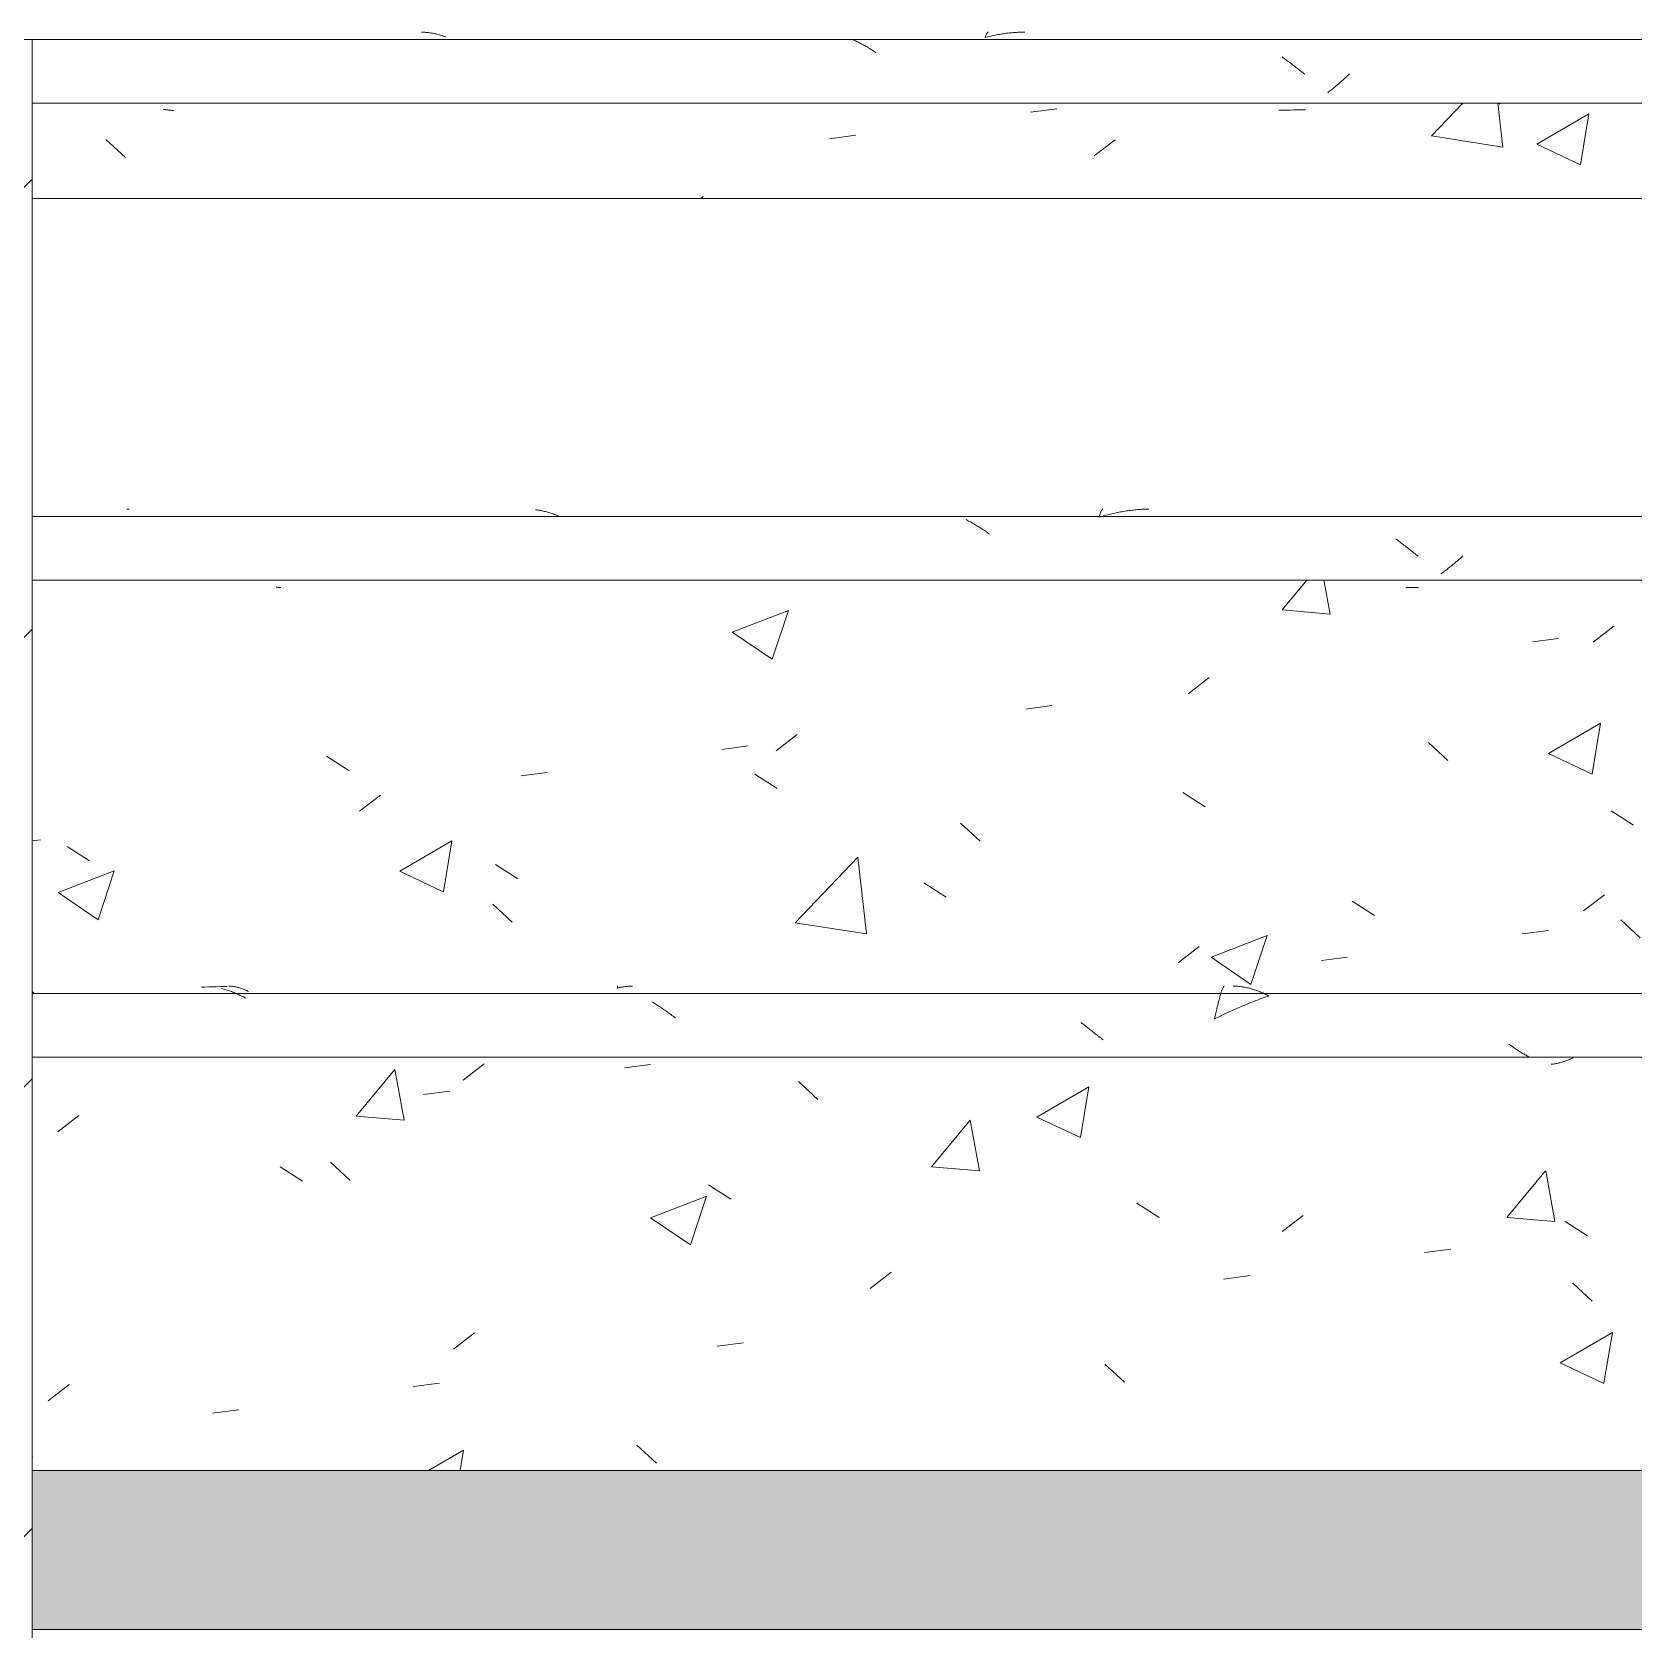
# Model space of a CAD drawing. Header units: millimetres. Extents: x -12680 to 112808, y -16580 to 93550.
# Drawn here: x 87285 to 87789, y -500 to 2 of the extents above; entities that cross this region are included whole.
import ezdxf

# ---------------------------------------------------------------- set-up
doc = ezdxf.new("R2010")
doc.units = ezdxf.units.MM
doc.linetypes.add('Grid Line', pattern=[14, 10, -2, 0, -2])
for name, color, linetype, lineweight in [('HATCH-TUONG', 152, 'Continuous', 9), ('NET CAT', 3, 'Continuous', 5), ('NET THAY 1', 41, 'Continuous', 5), ('NET-CAT', 3, 'Continuous', 9), ('NET-THAY', 2, 'Continuous', 15), ('TRUC', 225, 'Continuous', 5)]:
    doc.layers.add(name, color=color, linetype=linetype, lineweight=lineweight)

# ---------------------------------------------------------------- blocks, each defined once
blk = doc.blocks.new('FP_258-MẶT CẮT B-B')
at = {"layer": 'NET THAY 1', "color": 7}
for p, q in [((89109.69, -300), (87285.13, -300)), ((87285.13, -320), (89109.69, -320))]:
    blk.add_line(p, q, dxfattribs=at)
at = {"layer": 'NET THAY 1'}
for p, q in [((87339.53, -297.96), (87338.38, -298)), ((87340.69, -297.92), (87339.53, -297.96)), ((87341.85, -297.88), (87340.69, -297.92)), ((87343, -297.85), (87341.85, -297.88)), ((87344.16, -297.81), (87343, -297.85)), ((87345.31, -297.79), (87344.16, -297.81)), ((87345.05, -298.53), (87344.7, -298.44)), ((87345.4, -298.62), (87345.05, -298.53)), ((87346.47, -297.76), (87345.31, -297.79)), ((87345.74, -298.72), (87345.4, -298.62)), ((87346.09, -298.82), (87345.74, -298.72)), ((87346.43, -298.93), (87346.09, -298.82)), ((87346.78, -299.05), (87346.43, -298.93)), ((87347.13, -299.16), (87346.78, -299.05)), ((87347.27, -297.68), (87346.99, -297.67)), ((87347.47, -299.29), (87347.13, -299.16)), ((87347.55, -297.7), (87347.27, -297.68)), ((87347.82, -299.41), (87347.47, -299.29)), ((87347.83, -297.72), (87347.55, -297.7)), ((87348.16, -299.55), (87347.82, -299.41)), ((87348.11, -297.75), (87347.83, -297.72)), ((87348.4, -297.79), (87348.11, -297.75)), ((87348.51, -299.68), (87348.16, -299.55)), ((87348.68, -297.83), (87348.4, -297.79)), ((87348.85, -299.82), (87348.51, -299.68)), ((87348.96, -297.88), (87348.68, -297.83)), ((87349.19, -299.97), (87348.85, -299.82)), ((87349.24, -297.93), (87348.96, -297.88)), ((87349.54, -300.11), (87349.19, -299.97)), ((87349.52, -297.99), (87349.24, -297.93)), ((87349.8, -298.06), (87349.52, -297.99)), ((87349.88, -300.27), (87349.54, -300.11)), ((87350.08, -298.14), (87349.8, -298.06)), ((87350.22, -300.42), (87349.88, -300.27)), ((87350.37, -298.22), (87350.08, -298.14)), ((87350.56, -300.59), (87350.22, -300.42)), ((87350.65, -298.3), (87350.37, -298.22)), ((87350.91, -300.75), (87350.56, -300.59)), ((87350.93, -298.39), (87350.65, -298.3)), ((87351.25, -300.92), (87350.91, -300.75)), ((87351.21, -298.49), (87350.93, -298.39)), ((87351.49, -298.6), (87351.21, -298.49)), ((87351.59, -301.09), (87351.25, -300.92)), ((87351.77, -298.71), (87351.49, -298.6)), ((87351.93, -301.27), (87351.59, -301.09)), ((87352.05, -298.82), (87351.77, -298.71)), ((87352.27, -301.45), (87351.93, -301.27)), ((87352.32, -298.95), (87352.05, -298.82)), ((87352.6, -299.07), (87352.32, -298.95)), ((87352.88, -299.21), (87352.6, -299.07)), ((87353.16, -299.35), (87352.88, -299.21)), ((87469.12, -298.03), (87469.1, -298.31)), ((87469.42, -298.23), (87469.1, -298.3)), ((87469.14, -297.83), (87469.12, -298.03)), ((87469.16, -297.71), (87469.14, -297.83)), ((87469.74, -298.16), (87469.42, -298.23)), ((87470.06, -298.09), (87469.74, -298.16)), ((87470.37, -298.03), (87470.06, -298.09)), ((87470.69, -297.97), (87470.37, -298.03)), ((87471.01, -297.92), (87470.69, -297.97)), ((87471.32, -297.87), (87471.01, -297.92)), ((87471.64, -297.83), (87471.32, -297.87)), ((87471.96, -297.79), (87471.64, -297.83)), ((87472.27, -297.76), (87471.96, -297.79)), ((87472.59, -297.73), (87472.27, -297.76)), ((87472.91, -297.71), (87472.59, -297.73)), ((87473.22, -297.69), (87472.91, -297.71)), ((87473.54, -297.68), (87473.22, -297.69)), ((87473.85, -297.67), (87473.54, -297.68)), ((87658.26, -302), (87658.13, -302.52)), ((87658.39, -301.5), (87658.26, -302)), ((87658.51, -301.03), (87658.39, -301.5)), ((87658.63, -300.59), (87658.51, -301.03)), ((87658.75, -300.17), (87658.63, -300.59)), ((87658.87, -299.79), (87658.75, -300.17)), ((87658.98, -299.43), (87658.87, -299.79)), ((87659.09, -299.1), (87658.98, -299.43)), ((87659.2, -298.81), (87659.09, -299.1)), ((87659.31, -298.54), (87659.2, -298.81)), ((87659.41, -298.31), (87659.31, -298.54)), ((87659.52, -298.12), (87659.41, -298.31)), ((87659.62, -297.96), (87659.52, -298.12)), ((87659.72, -297.83), (87659.62, -297.96)), ((87659.83, -297.74), (87659.72, -297.83)), ((87659.93, -297.69), (87659.83, -297.74)), ((87663.04, -297.68), (87662.71, -297.67)), ((87663.38, -297.7), (87663.04, -297.68)), ((87663.71, -297.71), (87663.38, -297.7)), ((87664.04, -297.74), (87663.71, -297.71)), ((87664.38, -297.77), (87664.04, -297.74)), ((87664.71, -297.8), (87664.38, -297.77)), ((87665.04, -297.84), (87664.71, -297.8)), ((87665.38, -297.88), (87665.04, -297.84)), ((87665.71, -297.93), (87665.38, -297.88)), ((87666.04, -297.99), (87665.71, -297.93)), ((87666.38, -298.05), (87666.04, -297.99)), ((87666.71, -298.11), (87666.38, -298.05)), ((87667.04, -298.18), (87666.71, -298.11)), ((87667.38, -298.26), (87667.04, -298.18)), ((87667.71, -298.34), (87667.38, -298.26)), ((87668.04, -298.42), (87667.71, -298.34)), ((87668.37, -298.51), (87668.04, -298.42)), ((87668.7, -298.61), (87668.37, -298.51)), ((87669.04, -298.71), (87668.7, -298.61)), ((87669.37, -298.81), (87669.04, -298.71)), ((87669.7, -298.92), (87669.37, -298.81)), ((87670.03, -299.03), (87669.7, -298.92)), ((87670.31, -302.05), (87669.85, -302.22)), ((87670.36, -299.15), (87670.03, -299.03)), ((87670.77, -301.88), (87670.31, -302.05)), ((87670.69, -299.28), (87670.36, -299.15)), ((87671.02, -299.4), (87670.69, -299.28)), ((87671.23, -301.71), (87670.77, -301.88)), ((87671.35, -299.54), (87671.02, -299.4)), ((87671.68, -301.54), (87671.23, -301.71)), ((87671.68, -299.67), (87671.35, -299.54)), ((87672.01, -299.81), (87671.68, -299.67)), ((87672.14, -301.38), (87671.68, -301.54)), ((87672.34, -299.96), (87672.01, -299.81)), ((87672.6, -301.21), (87672.14, -301.38)), ((87672.67, -300.11), (87672.34, -299.96)), ((87673.06, -301.06), (87672.6, -301.21)), ((87672.99, -300.26), (87672.67, -300.11)), ((87673.32, -300.42), (87672.99, -300.26)), ((87673.52, -300.9), (87673.06, -301.06)), ((87673.65, -300.58), (87673.32, -300.42)), ((87673.97, -300.75), (87673.52, -300.9)), ((87673.97, -300.75), (87673.65, -300.58)), ((87480.33, -302.8), (87479.99, -302.6)), ((87480.67, -303.01), (87480.33, -302.8)), ((87481, -303.22), (87480.67, -303.01)), ((87481.34, -303.43), (87481, -303.22)), ((87481.67, -303.64), (87481.34, -303.43)), ((87482.01, -303.86), (87481.67, -303.64)), ((87482.34, -304.08), (87482.01, -303.86)), ((87482.67, -304.3), (87482.34, -304.08)), ((87483.01, -304.53), (87482.67, -304.3)), ((87483.34, -304.76), (87483.01, -304.53)), ((87483.67, -304.99), (87483.34, -304.76)), ((87484, -305.22), (87483.67, -304.99)), ((87484.33, -305.45), (87484, -305.22)), ((87484.66, -305.69), (87484.33, -305.45)), ((87484.99, -305.92), (87484.66, -305.69)), ((87485.32, -306.16), (87484.99, -305.92)), ((87485.65, -306.4), (87485.32, -306.16)), ((87485.98, -306.65), (87485.65, -306.4)), ((87486.3, -306.89), (87485.98, -306.65)), ((87486.63, -307.13), (87486.3, -306.89)), ((87486.95, -307.38), (87486.63, -307.13)), ((87657.12, -306.67), (87656.96, -307.31)), ((87657.27, -306.03), (87657.12, -306.67)), ((87657.43, -305.4), (87657.27, -306.03)), ((87657.58, -304.79), (87657.43, -305.4)), ((87657.72, -304.2), (87657.58, -304.79)), ((87657.86, -303.62), (87657.72, -304.2)), ((87658, -303.06), (87657.86, -303.62)), ((87658.13, -302.52), (87658, -303.06)), ((87658.68, -307.07), (87658.21, -307.29)), ((87659.15, -306.85), (87658.68, -307.07)), ((87659.62, -306.63), (87659.15, -306.85)), ((87660.09, -306.42), (87659.62, -306.63)), ((87660.56, -306.2), (87660.09, -306.42)), ((87661.03, -305.98), (87660.56, -306.2)), ((87661.5, -305.77), (87661.03, -305.98)), ((87661.96, -305.56), (87661.5, -305.77)), ((87662.43, -305.34), (87661.96, -305.56)), ((87662.9, -305.13), (87662.43, -305.34)), ((87663.36, -304.93), (87662.9, -305.13)), ((87663.83, -304.72), (87663.36, -304.93)), ((87664.3, -304.51), (87663.83, -304.72)), ((87664.76, -304.31), (87664.3, -304.51)), ((87665.23, -304.11), (87664.76, -304.31)), ((87665.69, -303.91), (87665.23, -304.11)), ((87666.15, -303.72), (87665.69, -303.91)), ((87666.62, -303.52), (87666.15, -303.72)), ((87667.08, -303.33), (87666.62, -303.52)), ((87667.54, -303.14), (87667.08, -303.33)), ((87668, -302.95), (87667.54, -303.14)), ((87668.46, -302.77), (87668, -302.95)), ((87668.93, -302.58), (87668.46, -302.77)), ((87669.39, -302.4), (87668.93, -302.58)), ((87669.85, -302.22), (87669.39, -302.4)), ((87487.28, -307.63), (87486.95, -307.38)), ((87615.23, -309.38), (87614.91, -309.12)), ((87615.55, -309.63), (87615.23, -309.38)), ((87615.87, -309.88), (87615.55, -309.63)), ((87616.19, -310.13), (87615.87, -309.88)), ((87616.51, -310.38), (87616.19, -310.13)), ((87616.83, -310.64), (87616.51, -310.38)), ((87617.15, -310.89), (87616.83, -310.64)), ((87617.46, -311.14), (87617.15, -310.89)), ((87617.78, -311.39), (87617.46, -311.14)), ((87618.09, -311.64), (87617.78, -311.39)), ((87618.41, -311.89), (87618.09, -311.64)), ((87618.72, -312.14), (87618.41, -311.89)), ((87619.04, -312.39), (87618.72, -312.14)), ((87656.96, -307.31), (87656.79, -307.96)), ((87657.26, -307.74), (87656.79, -307.96)), ((87657.74, -307.52), (87657.26, -307.74)), ((87658.21, -307.29), (87657.74, -307.52)), ((87619.35, -312.64), (87619.04, -312.39)), ((87619.66, -312.88), (87619.35, -312.64)), ((87619.97, -313.13), (87619.66, -312.88)), ((87620.28, -313.37), (87619.97, -313.13)), ((87620.6, -313.61), (87620.28, -313.37)), ((87620.91, -313.85), (87620.6, -313.61)), ((87621.21, -314.09), (87620.91, -313.85)), ((87621.52, -314.33), (87621.21, -314.09)), ((87621.83, -314.56), (87621.52, -314.33)), ((87749.67, -316.15), (87749.36, -315.93)), ((87749.97, -316.37), (87749.67, -316.15)), ((87750.28, -316.58), (87749.97, -316.37)), ((87750.58, -316.79), (87750.28, -316.58)), ((87750.88, -317), (87750.58, -316.79)), ((87751.18, -317.21), (87750.88, -317)), ((87751.48, -317.41), (87751.18, -317.21)), ((87751.78, -317.61), (87751.48, -317.41)), ((87752.08, -317.81), (87751.78, -317.61)), ((87752.38, -318), (87752.08, -317.81)), ((87752.68, -318.19), (87752.38, -318)), ((87752.98, -318.38), (87752.68, -318.19)), ((87753.28, -318.56), (87752.98, -318.38)), ((87753.58, -318.74), (87753.28, -318.56)), ((87753.88, -318.92), (87753.58, -318.74)), ((87754.17, -319.09), (87753.88, -318.92)), ((87754.47, -319.26), (87754.17, -319.09)), ((87754.77, -319.42), (87754.47, -319.26)), ((87755.06, -319.59), (87754.77, -319.42)), ((87755.36, -319.74), (87755.06, -319.59)), ((87755.65, -319.89), (87755.36, -319.74)), ((87755.95, -320.04), (87755.65, -319.89)), ((87763.03, -322.21), (87762.72, -322.24)), ((87763.33, -322.17), (87763.03, -322.21)), ((87763.64, -322.13), (87763.33, -322.17)), ((87763.95, -322.08), (87763.64, -322.13)), ((87764.25, -322.02), (87763.95, -322.08)), ((87764.56, -321.96), (87764.25, -322.02)), ((87764.86, -321.89), (87764.56, -321.96)), ((87765.17, -321.82), (87764.86, -321.89)), ((87765.47, -321.75), (87765.17, -321.82)), ((87765.78, -321.66), (87765.47, -321.75)), ((87766.08, -321.58), (87765.78, -321.66)), ((87766.39, -321.48), (87766.08, -321.58)), ((87766.69, -321.39), (87766.39, -321.48)), ((87766.99, -321.28), (87766.69, -321.39)), ((87767.3, -321.17), (87766.99, -321.28)), ((87767.6, -321.06), (87767.3, -321.17)), ((87767.9, -320.94), (87767.6, -321.06)), ((87768.21, -320.82), (87767.9, -320.94)), ((87768.51, -320.69), (87768.21, -320.82)), ((87768.81, -320.56), (87768.51, -320.69)), ((87769.11, -320.42), (87768.81, -320.56)), ((87769.41, -320.28), (87769.11, -320.42)), ((87769.71, -320.13), (87769.41, -320.28)), ((87770.01, -319.98), (87769.71, -320.13))]:
    blk.add_line(p, q, dxfattribs=at)
blk = doc.blocks.new('FP_259-MẶT CẮT B-B')
at = {"layer": 'NET THAY 1', "color": 7}
for p, q in [((89074.01, -150), (87285.13, -150)), ((87285.13, -170), (89074.01, -170))]:
    blk.add_line(p, q, dxfattribs=at)
at = {"layer": 'NET THAY 1'}
for p, q in [((87315.29, -147.68), (87314.97, -147.67)), ((87315.62, -147.69), (87315.29, -147.68)), ((87443.75, -147.92), (87443.4, -147.87)), ((87444.1, -147.97), (87443.75, -147.92)), ((87444.45, -148.03), (87444.1, -147.97)), ((87444.8, -148.09), (87444.45, -148.03)), ((87445.14, -148.16), (87444.8, -148.09)), ((87445.49, -148.23), (87445.14, -148.16)), ((87445.84, -148.31), (87445.49, -148.23)), ((87446.19, -148.39), (87445.84, -148.31)), ((87446.53, -148.48), (87446.19, -148.39)), ((87446.88, -148.57), (87446.53, -148.48)), ((87447.23, -148.67), (87446.88, -148.57)), ((87447.57, -148.77), (87447.23, -148.67)), ((87447.92, -148.87), (87447.57, -148.77)), ((87448.27, -148.99), (87447.92, -148.87)), ((87448.61, -149.1), (87448.27, -148.99)), ((87448.96, -149.22), (87448.61, -149.1)), ((87449.3, -149.35), (87448.96, -149.22)), ((87449.65, -149.48), (87449.3, -149.35)), ((87449.99, -149.61), (87449.65, -149.48)), ((87450.34, -149.75), (87449.99, -149.61)), ((87450.68, -149.89), (87450.34, -149.75)), ((87451.02, -150.04), (87450.68, -149.89)), ((87579.11, -151.17), (87578.77, -151)), ((87620.68, -149.84), (87620.56, -150.24)), ((87621.01, -150.11), (87620.56, -150.24)), ((87620.79, -149.48), (87620.68, -149.84)), ((87620.91, -149.14), (87620.79, -149.48)), ((87621.02, -148.84), (87620.91, -149.14)), ((87621.46, -149.97), (87621.01, -150.11)), ((87621.13, -148.57), (87621.02, -148.84)), ((87621.23, -148.33), (87621.13, -148.57)), ((87621.34, -148.13), (87621.23, -148.33)), ((87621.45, -147.97), (87621.34, -148.13)), ((87621.55, -147.84), (87621.45, -147.97)), ((87621.91, -149.84), (87621.46, -149.97)), ((87621.65, -147.75), (87621.55, -147.84)), ((87621.75, -147.69), (87621.65, -147.75)), ((87622.36, -149.72), (87621.91, -149.84)), ((87622.81, -149.6), (87622.36, -149.72)), ((87623.26, -149.48), (87622.81, -149.6)), ((87623.71, -149.36), (87623.26, -149.48)), ((87624.16, -149.25), (87623.71, -149.36)), ((87624.61, -149.14), (87624.16, -149.25)), ((87625.06, -149.04), (87624.61, -149.14)), ((87625.51, -148.93), (87625.06, -149.04)), ((87625.96, -148.84), (87625.51, -148.93)), ((87626.41, -148.74), (87625.96, -148.84)), ((87626.85, -148.65), (87626.41, -148.74)), ((87627.3, -148.57), (87626.85, -148.65)), ((87627.75, -148.49), (87627.3, -148.57)), ((87628.2, -148.41), (87627.75, -148.49)), ((87628.64, -148.33), (87628.2, -148.41)), ((87629.09, -148.26), (87628.64, -148.33)), ((87629.54, -148.19), (87629.09, -148.26)), ((87629.98, -148.13), (87629.54, -148.19)), ((87630.43, -148.07), (87629.98, -148.13)), ((87630.88, -148.02), (87630.43, -148.07)), ((87631.32, -147.97), (87630.88, -148.02)), ((87631.77, -147.92), (87631.32, -147.97)), ((87632.21, -147.88), (87631.77, -147.92)), ((87632.66, -147.84), (87632.21, -147.88)), ((87633.11, -147.8), (87632.66, -147.84)), ((87633.55, -147.77), (87633.11, -147.8)), ((87634, -147.75), (87633.55, -147.77)), ((87634.44, -147.72), (87634, -147.75)), ((87634.89, -147.7), (87634.44, -147.72)), ((87635.34, -147.69), (87634.89, -147.7)), ((87635.78, -147.68), (87635.34, -147.69)), ((87636.23, -147.67), (87635.78, -147.68)), ((87579.45, -151.35), (87579.11, -151.17)), ((87579.79, -151.53), (87579.45, -151.35)), ((87580.13, -151.72), (87579.79, -151.53)), ((87580.47, -151.91), (87580.13, -151.72)), ((87580.81, -152.1), (87580.47, -151.91)), ((87581.15, -152.29), (87580.81, -152.1)), ((87581.49, -152.49), (87581.15, -152.29)), ((87581.82, -152.69), (87581.49, -152.49)), ((87582.16, -152.9), (87581.82, -152.69)), ((87582.5, -153.11), (87582.16, -152.9)), ((87582.83, -153.32), (87582.5, -153.11)), ((87583.17, -153.53), (87582.83, -153.32)), ((87583.5, -153.75), (87583.17, -153.53)), ((87583.83, -153.97), (87583.5, -153.75)), ((87584.17, -154.19), (87583.83, -153.97)), ((87584.5, -154.41), (87584.17, -154.19)), ((87584.83, -154.64), (87584.5, -154.41)), ((87585.16, -154.86), (87584.83, -154.64)), ((87585.5, -155.1), (87585.16, -154.86)), ((87585.83, -155.33), (87585.5, -155.1)), ((87586.16, -155.56), (87585.83, -155.33)), ((87714.15, -157.25), (87713.82, -157)), ((87714.47, -157.49), (87714.15, -157.25)), ((87714.8, -157.74), (87714.47, -157.49)), ((87715.12, -157.99), (87714.8, -157.74)), ((87715.44, -158.24), (87715.12, -157.99)), ((87715.77, -158.49), (87715.44, -158.24)), ((87716.09, -158.74), (87715.77, -158.49)), ((87716.41, -158.99), (87716.09, -158.74)), ((87716.73, -159.24), (87716.41, -158.99)), ((87717.05, -159.5), (87716.73, -159.24)), ((87717.37, -159.75), (87717.05, -159.5)), ((87717.69, -160), (87717.37, -159.75)), ((87718.01, -160.25), (87717.69, -160)), ((87718.33, -160.5), (87718.01, -160.25)), ((87718.65, -160.76), (87718.33, -160.5)), ((87718.96, -161.01), (87718.65, -160.76)), ((87719.28, -161.26), (87718.96, -161.01)), ((87719.6, -161.51), (87719.28, -161.26)), ((87719.91, -161.76), (87719.6, -161.51)), ((87720.23, -162.01), (87719.91, -161.76)), ((87720.54, -162.26), (87720.23, -162.01)), ((87720.85, -162.51), (87720.54, -162.26)), ((87730.62, -166.07), (87730.33, -166.3)), ((87730.91, -165.84), (87730.62, -166.07)), ((87731.2, -165.61), (87730.91, -165.84)), ((87731.49, -165.37), (87731.2, -165.61)), ((87731.78, -165.14), (87731.49, -165.37)), ((87732.07, -164.9), (87731.78, -165.14)), ((87732.35, -164.66), (87732.07, -164.9)), ((87732.64, -164.41), (87732.35, -164.66)), ((87732.93, -164.17), (87732.64, -164.41)), ((87733.21, -163.92), (87732.93, -164.17)), ((87733.5, -163.67), (87733.21, -163.92)), ((87733.78, -163.42), (87733.5, -163.67)), ((87734.06, -163.17), (87733.78, -163.42)), ((87734.35, -162.91), (87734.06, -163.17)), ((87734.63, -162.66), (87734.35, -162.91)), ((87734.91, -162.4), (87734.63, -162.66)), ((87728.28, -167.8), (87727.99, -168)), ((87728.57, -167.59), (87728.28, -167.8)), ((87728.87, -167.39), (87728.57, -167.59)), ((87729.16, -167.17), (87728.87, -167.39)), ((87729.46, -166.96), (87729.16, -167.17)), ((87729.75, -166.74), (87729.46, -166.96)), ((87730.04, -166.52), (87729.75, -166.74)), ((87730.33, -166.3), (87730.04, -166.52)), ((87362.16, -172.26), (87361.87, -172.23)), ((87362.45, -172.29), (87362.16, -172.26)), ((87362.74, -172.3), (87362.45, -172.29)), ((87363.03, -172.32), (87362.74, -172.3)), ((87363.32, -172.33), (87363.03, -172.32)), ((87718.3, -172.32), (87716.98, -172.33)), ((87719.62, -172.31), (87718.3, -172.32)), ((87720.94, -172.3), (87719.62, -172.31))]:
    blk.add_line(p, q, dxfattribs=at)
blk = doc.blocks.new('FP_260-MẶT CẮT B-B')
at = {"layer": 'NET THAY 1'}
for p, q in [((87407.89, 2.3), (87407.54, 2.31)), ((87408.24, 2.27), (87407.89, 2.3)), ((87408.58, 2.25), (87408.24, 2.27)), ((87408.93, 2.22), (87408.58, 2.25)), ((87409.28, 2.18), (87408.93, 2.22)), ((87409.63, 2.14), (87409.28, 2.18)), ((87409.98, 2.09), (87409.63, 2.14)), ((87410.33, 2.04), (87409.98, 2.09)), ((87410.68, 1.99), (87410.33, 2.04)), ((87411.02, 1.92), (87410.68, 1.99)), ((87411.37, 1.86), (87411.02, 1.92)), ((87411.72, 1.79), (87411.37, 1.86)), ((87412.07, 1.71), (87411.72, 1.79)), ((87412.41, 1.63), (87412.07, 1.71)), ((87412.76, 1.54), (87412.41, 1.63)), ((87413.11, 1.45), (87412.76, 1.54)), ((87413.46, 1.35), (87413.11, 1.45)), ((87413.8, 1.25), (87413.46, 1.35)), ((87414.15, 1.15), (87413.8, 1.25)), ((87414.49, 1.04), (87414.15, 1.15)), ((87414.84, 0.92), (87414.49, 1.04)), ((87415.19, 0.8), (87414.84, 0.92)), ((87584.84, 0.95), (87584.73, 0.63)), ((87585.18, 0.75), (87584.73, 0.64)), ((87584.94, 1.24), (87584.84, 0.95)), ((87585.05, 1.49), (87584.94, 1.24)), ((87585.15, 1.71), (87585.05, 1.49)), ((87585.25, 1.9), (87585.15, 1.71)), ((87585.63, 0.86), (87585.18, 0.75)), ((87585.35, 2.05), (87585.25, 1.9)), ((87585.45, 2.17), (87585.35, 2.05)), ((87585.55, 2.26), (87585.45, 2.17)), ((87585.65, 2.31), (87585.55, 2.26)), ((87586.08, 0.96), (87585.63, 0.86)), ((87586.52, 1.06), (87586.08, 0.96)), ((87586.97, 1.16), (87586.52, 1.06)), ((87587.42, 1.25), (87586.97, 1.16)), ((87587.87, 1.34), (87587.42, 1.25)), ((87588.32, 1.43), (87587.87, 1.34)), ((87588.77, 1.51), (87588.32, 1.43)), ((87589.21, 1.59), (87588.77, 1.51)), ((87589.66, 1.67), (87589.21, 1.59)), ((87590.11, 1.74), (87589.66, 1.67)), ((87590.56, 1.8), (87590.11, 1.74)), ((87591, 1.87), (87590.56, 1.8)), ((87591.45, 1.93), (87591, 1.87)), ((87591.9, 1.98), (87591.45, 1.93)), ((87592.35, 2.03), (87591.9, 1.98)), ((87592.79, 2.08), (87592.35, 2.03)), ((87593.24, 2.12), (87592.79, 2.08)), ((87593.69, 2.16), (87593.24, 2.12)), ((87594.13, 2.2), (87593.69, 2.16)), ((87594.58, 2.23), (87594.13, 2.2)), ((87595.02, 2.25), (87594.58, 2.23)), ((87595.47, 2.28), (87595.02, 2.25)), ((87595.92, 2.3), (87595.47, 2.28)), ((87596.36, 2.31), (87595.92, 2.3)), ((87596.81, 2.32), (87596.36, 2.31)), ((87597.26, 2.33), (87596.81, 2.32)), ((87543.29, -0.15), (87542.95, 0)), ((87543.63, -0.31), (87543.29, -0.15)), ((87543.98, -0.46), (87543.63, -0.31)), ((87544.32, -0.63), (87543.98, -0.46)), ((87544.66, -0.79), (87544.32, -0.63)), ((87545, -0.96), (87544.66, -0.79)), ((87545.34, -1.14), (87545, -0.96)), ((87545.68, -1.31), (87545.34, -1.14)), ((87546.02, -1.49), (87545.68, -1.31)), ((87546.36, -1.68), (87546.02, -1.49)), ((87546.7, -1.87), (87546.36, -1.68)), ((87547.04, -2.06), (87546.7, -1.87)), ((87547.38, -2.25), (87547.04, -2.06)), ((87547.72, -2.45), (87547.38, -2.25)), ((87548.05, -2.65), (87547.72, -2.45)), ((87548.39, -2.85), (87548.05, -2.65)), ((87548.73, -3.06), (87548.39, -2.85)), ((87549.06, -3.27), (87548.73, -3.06)), ((87549.4, -3.48), (87549.06, -3.27)), ((87549.73, -3.7), (87549.4, -3.48)), ((87550.06, -3.92), (87549.73, -3.7)), ((87550.4, -4.14), (87550.06, -3.92)), ((87678.41, -5.74), (87678.08, -5.51)), ((87678.74, -5.98), (87678.41, -5.74)), ((87679.07, -6.22), (87678.74, -5.98)), ((87679.4, -6.46), (87679.07, -6.22)), ((87679.73, -6.71), (87679.4, -6.46)), ((87680.05, -6.95), (87679.73, -6.71)), ((87680.38, -7.19), (87680.05, -6.95)), ((87680.7, -7.44), (87680.38, -7.19)), ((87681.03, -7.69), (87680.7, -7.44)), ((87681.35, -7.94), (87681.03, -7.69)), ((87681.68, -8.19), (87681.35, -7.94)), ((87682, -8.44), (87681.68, -8.19)), ((87682.32, -8.69), (87682, -8.44)), ((87682.65, -8.94), (87682.32, -8.69)), ((87682.97, -9.19), (87682.65, -8.94)), ((87683.29, -9.44), (87682.97, -9.19)), ((87683.61, -9.69), (87683.29, -9.44)), ((87683.93, -9.95), (87683.61, -9.69)), ((87684.25, -10.2), (87683.93, -9.95)), ((87684.56, -10.45), (87684.25, -10.2)), ((87684.88, -10.7), (87684.56, -10.45)), ((87685.2, -10.95), (87684.88, -10.7)), ((87694.74, -14.9), (87694.45, -15.14)), ((87695.02, -14.66), (87694.74, -14.9)), ((87695.31, -14.42), (87695.02, -14.66)), ((87695.6, -14.17), (87695.31, -14.42)), ((87695.88, -13.92), (87695.6, -14.17)), ((87696.17, -13.67), (87695.88, -13.92)), ((87696.45, -13.42), (87696.17, -13.67)), ((87696.73, -13.17), (87696.45, -13.42)), ((87697.02, -12.92), (87696.73, -13.17)), ((87697.3, -12.66), (87697.02, -12.92)), ((87697.58, -12.4), (87697.3, -12.66)), ((87697.86, -12.15), (87697.58, -12.4)), ((87698.14, -11.89), (87697.86, -12.15)), ((87698.42, -11.63), (87698.14, -11.89)), ((87698.7, -11.37), (87698.42, -11.63)), ((87698.98, -11.11), (87698.7, -11.37)), ((87699.25, -10.85), (87698.98, -11.11)), ((87692.71, -16.52), (87692.42, -16.75)), ((87693, -16.3), (87692.71, -16.52)), ((87693.29, -16.07), (87693, -16.3)), ((87693.58, -15.84), (87693.29, -16.07)), ((87693.87, -15.61), (87693.58, -15.84)), ((87694.16, -15.38), (87693.87, -15.61)), ((87694.45, -15.14), (87694.16, -15.38)), ((87326.64, -22), (87326.37, -21.94)), ((87326.92, -22.05), (87326.64, -22)), ((87327.19, -22.1), (87326.92, -22.05)), ((87327.46, -22.14), (87327.19, -22.1)), ((87327.73, -22.18), (87327.46, -22.14)), ((87328.01, -22.22), (87327.73, -22.18)), ((87328.28, -22.25), (87328.01, -22.22)), ((87328.55, -22.27), (87328.28, -22.25)), ((87328.82, -22.29), (87328.55, -22.27)), ((87329.1, -22.31), (87328.82, -22.29)), ((87329.37, -22.32), (87329.1, -22.31)), ((87329.64, -22.33), (87329.37, -22.32)), ((87678.24, -22.26), (87677.04, -22.28)), ((87679.44, -22.24), (87678.24, -22.26)), ((87680.64, -22.22), (87679.44, -22.24)), ((87681.84, -22.19), (87680.64, -22.22)), ((87683.04, -22.16), (87681.84, -22.19)), ((87684.25, -22.13), (87683.04, -22.16)), ((87685.45, -22.09), (87684.25, -22.13))]:
    blk.add_line(p, q, dxfattribs=at)
at = {"layer": 'NET THAY 1', "color": 7}
for p, q in [((89038.33, 0), (87285.13, 0)), ((87285.13, -20), (89038.33, -20))]:
    blk.add_line(p, q, dxfattribs=at)
blk = doc.blocks.new('ALC1807-ASCENT PLAZA-TANG 1_2_rvt-1-MẶT CẮT B-B')
at = {"layer": 'HATCH-TUONG', "lineweight": 5}
h = blk.add_hatch(dxfattribs=at)
h.set_pattern_fill('FP_4', style=0, pattern_type=2)
h.set_pattern_definition([(45, (41462.07, 40400), (-70.71068, 70.71068), [])])
h.paths.add_polyline_path([(87285.13, -1000), (87285.13, 0), (87184.41, 0), (87184.41, -1000), (87223.5, -1000)], flags=0)
at = {"layer": 'NET CAT'}
h = blk.add_hatch(dxfattribs=at)
h.set_pattern_fill('FP_1', style=0, pattern_type=2)
h.set_pattern_definition([(45, (41557.3, 40400), (-476.2456, 476.2456), []), (45, (41652.6, 40400), (-476.2456, 476.2456), []), (45, (41462.1, 40400), (-476.2456, 476.2456), []), (45, (41938.3, 40400), (-476.2456, 476.2456), []), (45, (42033.6, 40400), (-476.2456, 476.2456), []), (0, (41843.1, 40495.25), (0, 952.5), [95.25, -857.25]), (0, (41938.3, 40590.5), (0, 952.5), [95.25, -857.25]), (45, (41843.1, 40495.25), (0, 952.491), [134.684, -1212.342]), (45, (41938.3, 40495.25), (0, 952.491), [134.684, -1212.342]), (0, (41843.1, 40495.25), (0, 952.5), [95.25, -857.25]), (90, (41366.8, 40495.25), (-952.5, 6e-14), [95.25, -857.25]), (90, (41462.1, 40495.25), (-952.5, 6e-14), [190.5, -762]), (45, (41366.8, 40590.5), (0, 952.491), [134.684, -1212.342]), (90, (42224.1, 40781), (-952.5, 6e-14), [95.25, -857.25]), (0, (42128.8, 40781), (0, 952.5), [95.25, -857.25]), (45, (42128.8, 40781), (0, 952.491), [134.684, -1212.342]), (0, (42319.3, 40495.25), (0, 952.5), [95.25, -857.25]), (0, (42319.3, 40971.5), (0, 952.5), [95.25, -857.25]), (90, (42509.8, 41066.75), (-952.5, 6e-14), [95.25, -857.25]), (45, (42319.3, 40971.5), (0, 952.491), [269.367, -1077.659]), (45, (42414.6, 40971.5), (0, 952.491), [134.684, -1212.342]), (45, (42605.1, 41162), (0, 952.491), [134.684, -1212.342]), (0, (42605.1, 41257.25), (0, 952.5), [95.25, -857.25]), (90, (42605.1, 41162), (-952.5, 6e-14), [95.25, -857.25]), (0, (41938.3, 41162), (0, 952.5), [95.25, -857.25]), (0, (42128.8, 41257.25), (0, 952.5), [95.25, -857.25]), (90, (42033.6, 41162), (-952.5, 6e-14), [95.25, -857.25]), (90, (42128.8, 41162), (-952.5, 6e-14), [95.25, -857.25]), (45, (41938.3, 41162), (0, 952.491), [134.684, -1212.342]), (45, (42128.8, 41162), (0, 952.491), [134.684, -1212.342]), (135, (41581.06, 40614.8), (-952.491, 6e-14), [134.684, -1212.342]), (135, (41700.2, 40733.4), (-952.491, 6e-14), [134.684, -1212.342]), (135, (41771.64, 40804.8), (-952.491, 6e-14), [134.684, -1212.342]), (135, (41795.45, 40828.6), (-952.491, 6e-14), [134.684, -1212.342]), (135, (41843.1, 40876.25), (-952.491, 6e-14), [134.684, -1212.342]), (135, (41866.9, 40900.06), (-952.491, 6e-14), [134.684, -1212.342]), (135, (41938.3, 40971.5), (-952.491, 6e-14), [134.684, -1212.342]), (135, (41985.95, 41019.1), (-952.491, 6e-14), [134.684, -1212.342]), (45, (41581.06, 40614.8), (0, 952.491), [95.25, -1251.776]), (45, (41700.2, 40733.4), (0, 952.491), [67.361, -1279.665]), (45, (41866.9, 40900.06), (0, 952.491), [67.361, -1279.665]), (45, (41771.64, 40995.3), (0, 952.491), [67.361, -1279.665]), (45, (41938.3, 40971.5), (0, 952.491), [67.361, -1279.665]), (45, (41843.1, 41066.75), (0, 952.491), [67.361, -1279.665]), (0, (41486.3, 40709.5), (0, 952.5), [190.043, -762.457]), (0, (41700.2, 40923.9), (0, 952.5), [95.25, -857.25])])
h.paths.add_polyline_path([(-1629.91, -500), (100.65, -500), (100.65, -450), (-10975.47, -450), (-10975.47, -500), (-5312.95, -500)], flags=0)
h.paths.add_polyline_path([(90608.72, -500), (90608.72, -450), (90263.85, -450), (90263.85, -500), (90446.16, -500)], flags=0)
h.paths.add_polyline_path([(89299.42, -500), (89299.42, -450), (87285.13, -450), (87285.13, -500), (88604.64, -500)], flags=0)
at = {"layer": 'NET THAY 1'}
h = blk.add_hatch(dxfattribs=at)
h.set_pattern_fill('FP_49', color=256, style=0, pattern_type=2)
h.set_pattern_definition([(50.201, (86446.06, -450), (180.891, -15.939), [18.994, -208.937]), (354.964, (86446.06, -450), (34.991, -191.057), [15.133, -166.459]), (100.379, (86461.13, -451.33), (145.898, 175.118), [16.186, -178.049]), (30.177, (86446.06, -450), (164.569, -77.289), [18.949, -208.435]), (334.843, (86446.06, -450), (-32, -191.588), [15.151, -166.663]), (80.518, (86459.78, -456.43), (196.568, 114.3), [16.187, -178.055]), (46.388, (86446.06, -399.2), (269.155, -42.042), [28.478, -313.258]), (96.589, (86468.5, -402.7), (235.72, 247.426), [24.283, -267.11]), (351.122, (86446.06, -399.2), (235.72, 247.426), [22.702, -249.717]), (21.137, (86471.28, -411.9), (150.539, -102.265), [18.932, -208.254]), (325.811, (86471.28, -411.9), (61.362, 184.188), [15.166, -166.823]), (71.574, (86483.82, -420.42), (211.902, 81.922), [16.178, -177.963]), (37.697, (86446.06, -450), (3.0672, 84.5549), [8.345, -156.525, 8.345, -161.076, -167.524]), (37.697, (86446.06, -450), (3.0672, 84.5549), [-334.29, 8.345, -159.18]), (7.553, (86446.06, -450), (66.3455, 100.181), [8.324, -88.028, 8.324, -152.346, -63.688]), (7.553, (86446.06, -450), (66.3455, 100.181), [-257.02, 8.324, -55.364]), (327.315, (86434.81, -450), (134.6288, -5.7283), [8.34, -54.84, 8.34, -188.781, -261.564]), (327.315, (86434.81, -450), (134.6288, -5.7283), [-260.3, 8.34, -253.224]), (317.297, (86364.6, -450), (147.0774, 25.428), [8.35, -73.882, 8.35, -122.715, -185.971]), (317.297, (86364.6, -450), (147.0774, 25.428), [-213.297, 8.35, -177.621])])
h.paths.add_polyline_path([(88604.64, -50), (89037.14, -50), (89037.14, -20), (87285.13, -20), (87285.13, -50), (88144.26, -50)], flags=0)
h = blk.add_hatch(dxfattribs=at)
h.set_pattern_fill('FP_48', color=256, style=0, pattern_type=2)
h.set_pattern_definition([(50.201, (86481.74, -450), (180.891, -15.939), [18.994, -208.937]), (354.964, (86481.74, -450), (34.991, -191.057), [15.133, -166.459]), (100.379, (86496.81, -451.33), (145.898, 175.118), [16.186, -178.049]), (30.177, (86481.74, -450), (164.569, -77.289), [18.949, -208.435]), (334.843, (86481.74, -450), (-32, -191.588), [15.151, -166.663]), (80.518, (86495.46, -456.43), (196.568, 114.3), [16.187, -178.055]), (46.388, (86481.74, -399.2), (269.155, -42.042), [28.478, -313.258]), (96.589, (86504.17, -402.7), (235.72, 247.426), [24.283, -267.11]), (351.122, (86481.74, -399.2), (235.72, 247.426), [22.702, -249.717]), (21.137, (86506.96, -411.9), (150.539, -102.265), [18.932, -208.254]), (325.811, (86506.96, -411.9), (61.362, 184.188), [15.166, -166.823]), (71.574, (86519.5, -420.42), (211.902, 81.922), [16.178, -177.963]), (37.697, (86481.74, -450), (3.0672, 84.5549), [8.345, -156.525, 8.345, -161.076, -167.524]), (37.697, (86481.74, -450), (3.0672, 84.5549), [-334.29, 8.345, -159.18]), (7.553, (86481.74, -450), (66.3455, 100.181), [8.324, -88.028, 8.324, -152.346, -63.688]), (7.553, (86481.74, -450), (66.3455, 100.181), [-257.02, 8.324, -55.364]), (327.315, (86470.49, -450), (134.6288, -5.7283), [8.34, -54.84, 8.34, -188.781, -261.564]), (327.315, (86470.49, -450), (134.6288, -5.7283), [-260.3, 8.34, -253.224]), (317.297, (86400.28, -450), (147.0774, 25.428), [8.35, -73.882, 8.35, -122.715, -185.971]), (317.297, (86400.28, -450), (147.0774, 25.428), [-213.297, 8.35, -177.621])])
h.paths.add_polyline_path([(89072.82, -300), (89072.82, -170), (87285.13, -170), (87285.13, -300), (88604.64, -300)], flags=0)
h = blk.add_hatch(dxfattribs=at)
h.set_pattern_fill('FP_47', color=256, style=0, pattern_type=2)
h.set_pattern_definition([(50.201, (86517.42, -450), (180.891, -15.939), [18.994, -208.937]), (354.964, (86517.42, -450), (34.991, -191.057), [15.133, -166.459]), (100.379, (86532.5, -451.33), (145.898, 175.118), [16.186, -178.049]), (30.177, (86517.42, -450), (164.569, -77.289), [18.949, -208.435]), (334.843, (86517.42, -450), (-32, -191.588), [15.151, -166.663]), (80.518, (86531.14, -456.43), (196.568, 114.3), [16.187, -178.055]), (46.388, (86517.42, -399.2), (269.155, -42.042), [28.478, -313.258]), (96.589, (86539.85, -402.7), (235.72, 247.426), [24.283, -267.11]), (351.122, (86517.42, -399.2), (235.72, 247.426), [22.702, -249.717]), (21.137, (86542.64, -411.9), (150.539, -102.265), [18.932, -208.254]), (325.811, (86542.64, -411.9), (61.362, 184.188), [15.166, -166.823]), (71.574, (86555.18, -420.42), (211.902, 81.922), [16.178, -177.963]), (37.697, (86517.42, -450), (3.0672, 84.5549), [8.345, -156.525, 8.345, -161.076, -167.524]), (37.697, (86517.42, -450), (3.0672, 84.5549), [-334.29, 8.345, -159.18]), (7.553, (86517.42, -450), (66.3455, 100.181), [8.324, -88.028, 8.324, -152.346, -63.688]), (7.553, (86517.42, -450), (66.3455, 100.181), [-257.02, 8.324, -55.364]), (327.315, (86506.17, -450), (134.6288, -5.7283), [8.34, -54.84, 8.34, -188.781, -261.564]), (327.315, (86506.17, -450), (134.6288, -5.7283), [-260.3, 8.34, -253.224]), (317.297, (86435.96, -450), (147.0774, 25.428), [8.35, -73.882, 8.35, -122.715, -185.971]), (317.297, (86435.96, -450), (147.0774, 25.428), [-213.297, 8.35, -177.621])])
h.paths.add_polyline_path([(87285.13, -450), (89108.5, -450), (89108.5, -320), (87285.13, -320)], flags=0)
at = {"layer": 'NET-CAT'}
for p, q in [((87285.13, 0), (87184.41, 0)), ((87285.13, -1000), (87285.13, 0))]:
    blk.add_line(p, q, dxfattribs=at)
at = {"layer": 'NET-CAT', "lineweight": 15}
for p, q in [((89299.42, -450), (87285.13, -450)), ((87285.13, -450), (87285.13, -500)), ((87285.13, -500), (89299.42, -500))]:
    blk.add_line(p, q, dxfattribs=at)
at = {"layer": 'NET THAY 1', "color": 7}
for name in ['FP_260-MẶT CẮT B-B', 'FP_259-MẶT CẮT B-B', 'FP_258-MẶT CẮT B-B']:
    blk.add_blockref(name, (0, 0), dxfattribs=at)

msp = doc.modelspace()

# ---------------------------------------------------------------- linework, layer by layer
at = {"layer": 'NET-THAY', "lineweight": 9}
msp.add_line((87285.13, -50), (89039.52, -50), dxfattribs=at)
at = {"layer": 'TRUC', "linetype": 'Grid Line', "ltscale": 50}
msp.add_line((-12679.04, 0), (108517.76, 0), dxfattribs=at)

# ---------------------------------------------------------------- block references
at = {"lineweight": 5}
msp.add_blockref('ALC1807-ASCENT PLAZA-TANG 1_2_rvt-1-MẶT CẮT B-B', (0, 0), dxfattribs=at)

doc.saveas('drawing.dxf')
